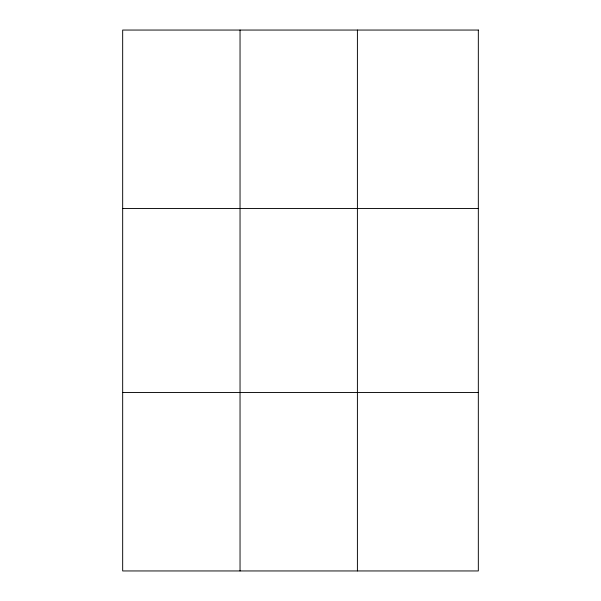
<?xml version="1.0" encoding="UTF-8"?>
<svg xmlns="http://www.w3.org/2000/svg" width="601" height="601" viewBox="0 0 601 601"><rect width="100%" height="100%" fill="white"/><g stroke="black" fill="none" stroke-linecap="round" stroke-linejoin="round"><path stroke-width="0.9" d="M240.039 570.95L240.039 30.05M357.407 570.95L357.407 30.05M122.672 208.547L478.328 208.547M122.672 392.453L478.328 392.453M478.328 30.05L478.328 570.95L122.672 570.95L122.672 30.05L478.328 30.05"/></g></svg>
